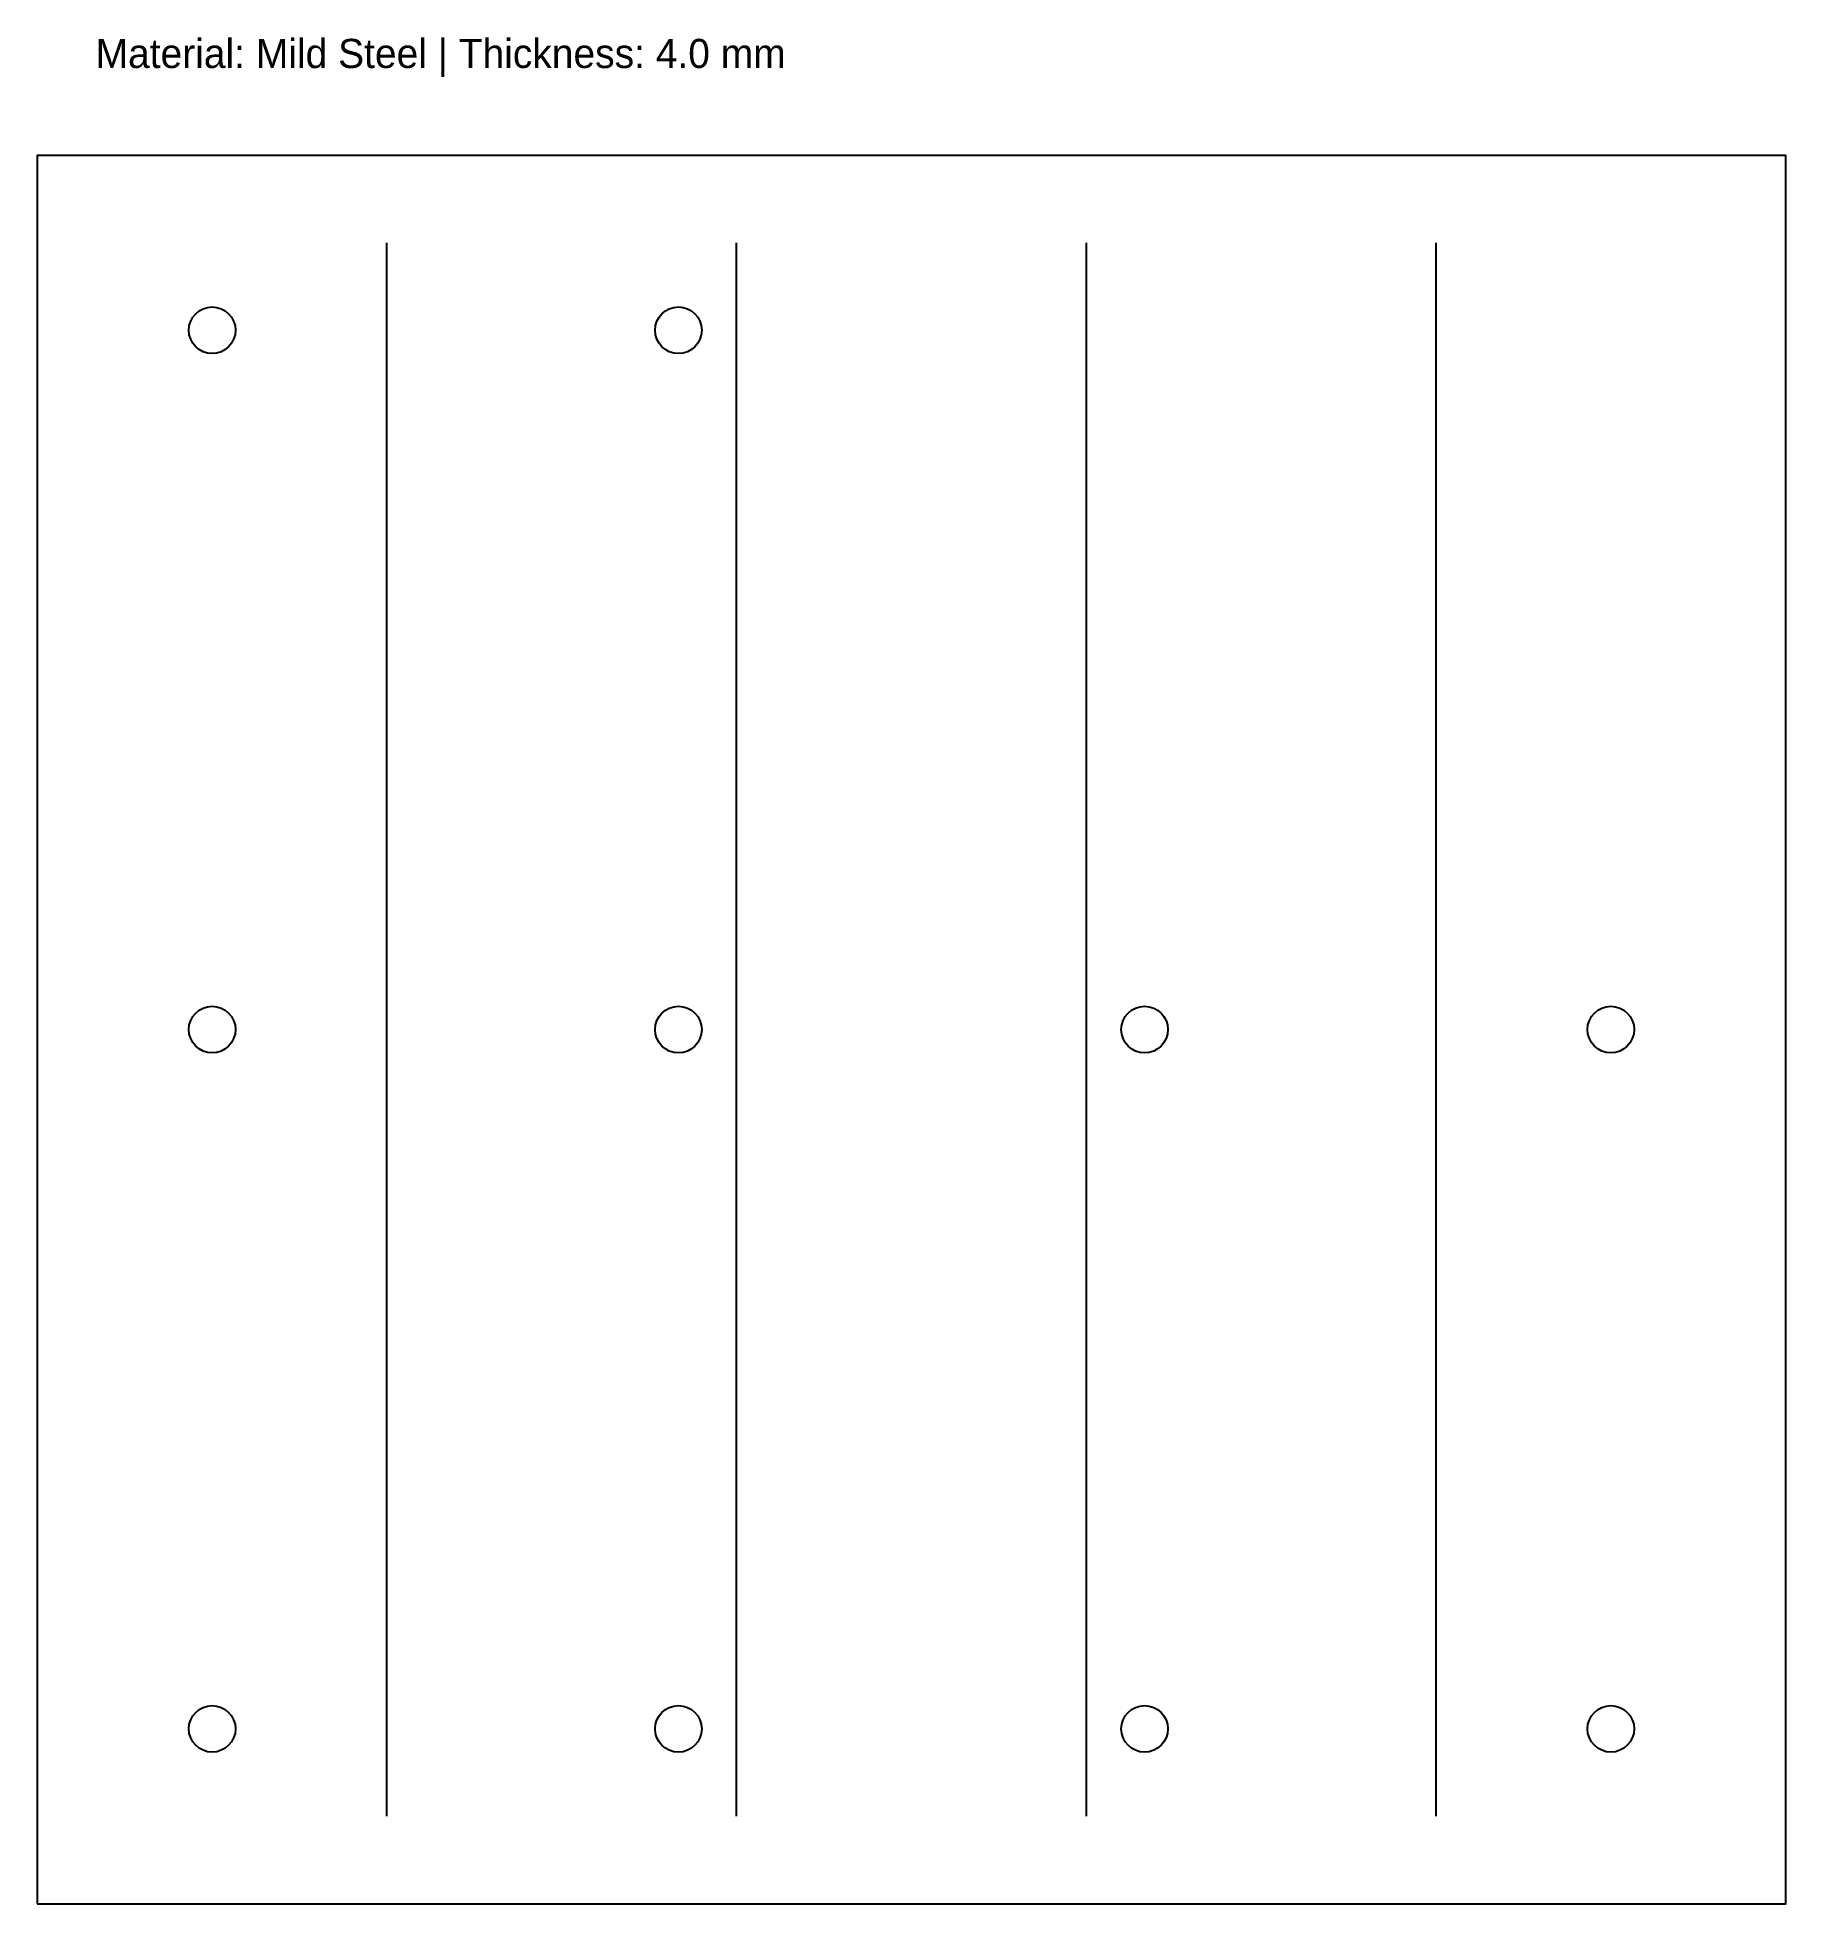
# Model space of a CAD drawing. Header units: metres. Extents: x 0 to 300, y 0 to 320.
import ezdxf

# ---------------------------------------------------------------- set-up
doc = ezdxf.new("R2010")
doc.units = ezdxf.units.M

msp = doc.modelspace()

# ---------------------------------------------------------------- linework, layer by layer
at = {"layer": 'CREASE'}
for p, q in [((60, 15), (60, 285)), ((120, 15), (120, 285)), ((180, 15), (180, 285)), ((240, 15), (240, 285))]:
    msp.add_line(p, q, dxfattribs=at)
at = {"layer": 'DRILL'}
for centre in [(30, 270), (110, 270), (30, 150), (110, 150), (190, 150), (270, 150), (30, 30), (110, 30), (190, 30), (270, 30)]:
    msp.add_circle(centre, 4, dxfattribs=at)
at = {"layer": 'PROFILE'}
msp.add_lwpolyline([(0, 0), (300, 0), (300, 300), (0, 300)], close=True, dxfattribs=at)

# ---------------------------------------------------------------- texts
at = {"layer": 'NOTES'}
msp.add_text('Material: Mild Steel | Thickness: 4.0 mm', height=5, dxfattribs=at).set_placement((10, 315))

doc.saveas('drawing.dxf')
